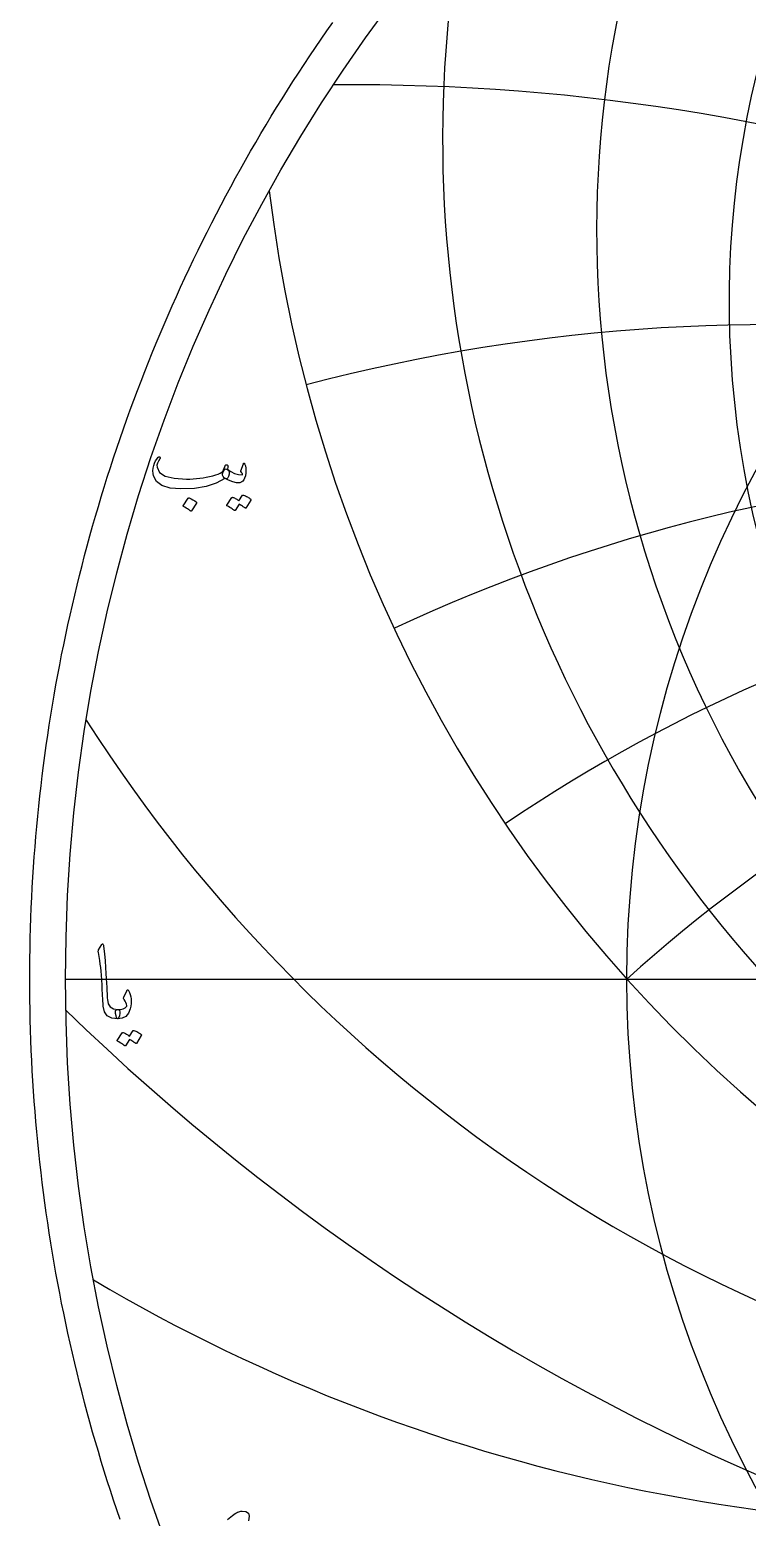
# Model space of a CAD drawing. Header units: millimetres. Extents: x -68 to 68, y -68 to 70.
# Drawn here: x -68.5 to -38.9, y -22.2 to 39.1 of the extents above; entities that cross this region are included whole.
import ezdxf

# ---------------------------------------------------------------- set-up
doc = ezdxf.new("R2010")
doc.units = ezdxf.units.MM
for name, color, linetype in [('CUT_OUTER', 1, 'Continuous'), ('ENGRAVE', 7, 'Continuous'), ('ENGRAVE_FINE', 8, 'Continuous'), ('TEXT', 5, 'Continuous')]:
    doc.layers.add(name, color=color, linetype=linetype)

msp = doc.modelspace()

# ---------------------------------------------------------------- linework, layer by layer
at = {"layer": 'CUT_OUTER'}
msp.add_lwpolyline([(-64.7505, -22.2756), (-64.8859, -21.8779), (-65.0189, -21.4794), (-65.1495, -21.08), (-65.2776, -20.6799), (-65.4033, -20.2789), (-65.5265, -19.8772), (-65.6472, -19.4748), (-65.7655, -19.0716), (-65.8813, -18.6677), (-65.9946, -18.2632), (-66.1054, -17.8579), (-66.2137, -17.4519), (-66.3196, -17.0453), (-66.4229, -16.6381), (-66.5237, -16.2302), (-66.6221, -15.8217), (-66.7179, -15.4126), (-66.8112, -15.003), (-66.902, -14.5927), (-66.9903, -14.182), (-67.076, -13.7706), (-67.1593, -13.3588), (-67.24, -12.9465), (-67.3181, -12.5337), (-67.3938, -12.1204), (-67.4669, -11.7066), (-67.5374, -11.2924), (-67.6055, -10.8778), (-67.6709, -10.4628), (-67.7339, -10.0474), (-67.7942, -9.6316), (-67.8521, -9.2154), (-67.9073, -8.7989), (-67.96, -8.3821), (-68.0102, -7.9649), (-68.0578, -7.5475), (-68.1028, -7.1297), (-68.1453, -6.7117), (-68.1852, -6.2935), (-68.2225, -5.875), (-68.2573, -5.4563), (-68.2895, -5.0373), (-68.3191, -4.6182), (-68.3461, -4.1989), (-68.3706, -3.7795), (-68.3925, -3.3599), (-68.4118, -2.9402), (-68.4286, -2.5204), (-68.4428, -2.1005), (-68.4544, -1.6805), (-68.4634, -1.2604), (-68.4698, -0.8403), (-68.4737, -0.4202), (-68.475, 0), (-68.4737, 0.4202), (-68.4698, 0.8403), (-68.4634, 1.2604), (-68.4544, 1.6805), (-68.4428, 2.1005), (-68.4286, 2.5204), (-68.4118, 2.9402), (-68.3925, 3.3599), (-68.3706, 3.7795), (-68.3461, 4.1989), (-68.3191, 4.6182), (-68.2895, 5.0373), (-68.2573, 5.4563), (-68.2225, 5.875), (-68.1852, 6.2935), (-68.1453, 6.7117), (-68.1028, 7.1297), (-68.0578, 7.5475), (-68.0102, 7.9649), (-67.96, 8.3821), (-67.9073, 8.7989), (-67.8521, 9.2154), (-67.7942, 9.6316), (-67.7339, 10.0474), (-67.6709, 10.4628), (-67.6055, 10.8778), (-67.5374, 11.2924), (-67.4669, 11.7066), (-67.3938, 12.1204), (-67.3181, 12.5337), (-67.24, 12.9465), (-67.1593, 13.3588), (-67.076, 13.7706), (-66.9903, 14.182), (-66.902, 14.5927), (-66.8112, 15.003), (-66.7179, 15.4126), (-66.6221, 15.8217), (-66.5237, 16.2302), (-66.4229, 16.6381), (-66.3196, 17.0453), (-66.2137, 17.4519), (-66.1054, 17.8579), (-65.9946, 18.2632), (-65.8813, 18.6677), (-65.7655, 19.0716), (-65.6472, 19.4748), (-65.5265, 19.8772), (-65.4033, 20.2789), (-65.2776, 20.6799), (-65.1495, 21.08), (-65.0189, 21.4794), (-64.8859, 21.8779), (-64.7505, 22.2756), (-64.6126, 22.6725), (-64.4722, 23.0685), (-64.3295, 23.4637), (-64.1843, 23.858), (-64.0367, 24.2513), (-63.8867, 24.6438), (-63.7343, 25.0354), (-63.5795, 25.4259), (-63.4222, 25.8156), (-63.2627, 26.2042), (-63.1007, 26.5919), (-62.9363, 26.9786), (-62.7696, 27.3643), (-62.6005, 27.7489), (-62.4291, 28.1325), (-62.2553, 28.515), (-62.0791, 28.8965), (-61.9007, 29.2768), (-61.7199, 29.6561), (-61.5367, 30.0342), (-61.3513, 30.4113), (-61.1635, 30.7871), (-60.9735, 31.1618), (-60.7811, 31.5354), (-60.5865, 31.9077), (-60.3896, 32.2789), (-60.1904, 32.6488), (-59.9889, 33.0175), (-59.7852, 33.385), (-59.5792, 33.7512), (-59.371, 34.1161), (-59.1605, 34.4798), (-58.9479, 34.8421), (-58.733, 35.2032), (-58.5159, 35.5629), (-58.2965, 35.9213), (-58.075, 36.2783), (-57.8513, 36.634), (-57.6255, 36.9882), (-57.3974, 37.3411), (-57.1672, 37.6926), (-56.9349, 38.0427), (-56.7004, 38.3913), (-56.4638, 38.7385), (-56.225, 39.0842), (-55.9841, 39.4285)], dxfattribs=at)
at = {"layer": 'ENGRAVE'}
msp.add_lwpolyline([(-67, 0), (0, 0)], dxfattribs=at)
for radius in [67, 43.8575]:
    msp.add_circle((0, 0), radius, dxfattribs=at)
for centre, radius, start, end in [((0, 27.8915), 39.6431, 104.652903, 270), ((0, 30.8566), 45.1068, 147.339419, 270), ((0, 34.6199), 51.4552, 169.605342, 270), ((0, 39.4895), 59.0161, 186.817711, 270), ((0, -48.7087), 65.544, 90, 132), ((0, -48.7087), 65.544, 90, 132), ((-12.1034, 45.1706), 64.1121, 212.551282, 260.88684), ((-28.9141, 50.0808), 72.5782, 239.415548, 278.083995)]:
    msp.add_arc(centre, radius, start, end, dxfattribs=at)
at = {"layer": 'ENGRAVE_FINE'}
for centre, radius, start, end in [((-78.1123, -48.7087), 101.9683, 40, 71.93986), ((-78.1123, -48.7087), 101.9683, 40, 71.93986), ((-54.9979, -48.7087), 85.5616, 50, 90.642678), ((-54.9979, -48.7087), 85.5616, 50, 90.642678), ((-37.8418, -48.7087), 75.6837, 60, 104.724148), ((-37.8418, -48.7087), 75.6837, 60, 104.724148), ((-23.8561, -48.7087), 69.7505, 70, 115.099318), ((-23.8561, -48.7087), 69.7505, 70, 115.099318), ((-11.5572, -48.7087), 66.5551, 80, 124.098899), ((-11.5572, -48.7087), 66.5551, 80, 124.098899), ((0, 67.5985), 96.0799, 225.796451, 270)]:
    msp.add_arc(centre, radius, start, end, dxfattribs=at)
at = {"layer": 'TEXT'}
for points in [[(-60.3285, 21.0027), (-60.3244, 21.0006), (-60.3205, 20.9984), (-60.317, 20.9963), (-60.3136, 20.9942), (-60.3103, 20.9918), (-60.3067, 20.9888), (-60.3029, 20.9854), (-60.2987, 20.9814), (-60.2644, 20.9409), (-60.2508, 20.8835), (-60.258, 20.8089), (-60.286, 20.7174), (-60.3118, 20.6618), (-60.3381, 20.6269), (-60.365, 20.6128), (-60.3924, 20.6195), (-60.4062, 20.6261), (-60.418, 20.629), (-60.4275, 20.6282), (-60.435, 20.6237), (-60.7841, 20.4326), (-61.2014, 20.298), (-61.6869, 20.2197), (-62.2404, 20.1979), (-62.688, 20.2362), (-63.026, 20.3384), (-63.2544, 20.5045), (-63.373, 20.7344), (-63.3914, 20.843), (-63.3954, 20.9516), (-63.385, 21.0602), (-63.3603, 21.1687), (-63.3265, 21.2648), (-63.2847, 21.3529), (-63.2349, 21.433), (-63.1772, 21.5051), (-63.1663, 21.5142), (-63.1548, 21.52), (-63.1428, 21.5227), (-63.1303, 21.5222), (-63.1186, 21.5171), (-63.109, 21.5105), (-63.1016, 21.5022), (-63.0963, 21.4924), (-63.0939, 21.4828), (-63.0952, 21.4711), (-63.1003, 21.4572), (-63.109, 21.4413), (-63.1708, 21.3508), (-63.2112, 21.2624), (-63.2304, 21.1762), (-63.2283, 21.0921), (-63.1271, 20.8813), (-62.8919, 20.7302), (-62.5225, 20.6386), (-62.019, 20.6067), (-61.8807, 20.6088), (-61.7427, 20.6152), (-61.605, 20.6258), (-61.4676, 20.6407), (-61.3312, 20.6599), (-61.1966, 20.6833), (-61.064, 20.711), (-60.9332, 20.7429), (-60.8062, 20.7791), (-60.7022, 20.8153), (-60.621, 20.8515), (-60.5627, 20.8877), (-60.5402, 20.9069), (-60.5196, 20.9303), (-60.5009, 20.958), (-60.484, 20.9899), (-60.4681, 21.0256), (-60.4525, 21.0644), (-60.4372, 21.1065), (-60.4222, 21.1517), (-60.4164, 21.1656), (-60.4073, 21.1773), (-60.3951, 21.1868), (-60.3796, 21.1943), (-60.3631, 21.1983), (-60.3477, 21.1975), (-60.3333, 21.1919), (-60.32, 21.1815), (-60.3094, 21.1671), (-60.303, 21.1496), (-60.3009, 21.1288), (-60.303, 21.1049)], [(-60.4563, 20.662), (-60.5026, 20.7059), (-60.5265, 20.761), (-60.5281, 20.8273), (-60.5074, 20.9047), (-60.4624, 20.9742), (-60.4211, 21.0165), (-60.3836, 21.0317), (-60.3498, 21.0197), (-60.1901, 20.9141), (-60.0305, 20.8398), (-59.8708, 20.797), (-59.7111, 20.7855), (-59.7055, 20.7866), (-59.7015, 20.7898), (-59.6991, 20.7951), (-59.6983, 20.8026), (-59.7023, 20.8167), (-59.7143, 20.8377), (-59.7343, 20.8656), (-59.7622, 20.9005), (-59.7675, 20.9111), (-59.7707, 20.9218), (-59.7718, 20.9324), (-59.7707, 20.9431), (-59.6685, 21.2369), (-59.6637, 21.2481), (-59.6579, 21.256), (-59.651, 21.2608), (-59.643, 21.2624), (-59.635, 21.2611), (-59.6281, 21.2571), (-59.6222, 21.2504), (-59.6174, 21.2411), (-59.5855, 21.1456), (-59.5663, 21.0506), (-59.56, 20.9561), (-59.5663, 20.8622), (-59.5871, 20.7453), (-59.6153, 20.6503), (-59.651, 20.5771), (-59.6941, 20.5258), (-59.7268, 20.4976), (-59.7569, 20.4768), (-59.7843, 20.4635), (-59.809, 20.4576), (-59.9517, 20.4545), (-60.1071, 20.4875), (-60.2753, 20.5566), (-60.4563, 20.662)], [(-61.9423, 19.8189), (-61.937, 19.8243), (-61.9296, 19.8275), (-61.92, 19.8285), (-61.9083, 19.8275), (-61.8255, 19.7939), (-61.7475, 19.7529), (-61.6743, 19.7045), (-61.606, 19.6486), (-61.5993, 19.6401), (-61.5964, 19.6316), (-61.5972, 19.6231), (-61.6017, 19.6146), (-61.8018, 19.2909), (-61.8093, 19.2832), (-61.8189, 19.2814), (-61.8306, 19.2854), (-61.8444, 19.2952), (-61.8564, 19.3037), (-61.8753, 19.3165), (-61.9011, 19.3335), (-61.9338, 19.3548), (-61.974, 19.3804), (-62.0222, 19.4102), (-62.0783, 19.4442), (-62.1425, 19.4826), (-62.151, 19.4889), (-62.1552, 19.4953), (-62.1552, 19.5017), (-62.151, 19.5081)], [(-59.6983, 19.9382), (-59.693, 19.9435), (-59.6856, 19.9467), (-59.676, 19.9477), (-59.6643, 19.9467), (-59.6224, 19.931), (-59.5818, 19.9137), (-59.5425, 19.8948), (-59.5046, 19.8743), (-59.4677, 19.8519), (-59.4317, 19.8275), (-59.3964, 19.8008), (-59.362, 19.7721), (-59.3553, 19.7633), (-59.3524, 19.754), (-59.3532, 19.7442), (-59.3577, 19.7338), (-59.5621, 19.4102), (-59.5677, 19.4059), (-59.5759, 19.4059), (-59.5868, 19.4102), (-59.6004, 19.4187), (-59.6097, 19.4265), (-59.6249, 19.4373), (-59.6459, 19.451), (-59.6728, 19.4676), (-59.7058, 19.4875), (-59.7452, 19.5108), (-59.791, 19.5375), (-59.8431, 19.5677), (-60.0049, 19.3165), (-60.0124, 19.3088), (-60.022, 19.3069), (-60.0337, 19.3109), (-60.0475, 19.3207), (-60.0595, 19.3293), (-60.0784, 19.342), (-60.1042, 19.3591), (-60.1369, 19.3804), (-60.1771, 19.4059), (-60.2253, 19.4357), (-60.2814, 19.4698), (-60.3456, 19.5081), (-60.3522, 19.5145), (-60.3551, 19.5209), (-60.3543, 19.5273), (-60.3498, 19.5336), (-60.1412, 19.8445), (-60.1359, 19.8498), (-60.1284, 19.853), (-60.1188, 19.8541), (-60.1071, 19.853), (-60.0715, 19.8414), (-60.0369, 19.828), (-60.0033, 19.8127), (-59.9709, 19.7955), (-59.9395, 19.7768), (-59.9091, 19.7567), (-59.8798, 19.7352), (-59.8516, 19.7125)], [(-65.4975, 1.4249), (-65.4893, 1.4377), (-65.4815, 1.4462), (-65.4743, 1.4505), (-65.4677, 1.4505), (-65.4576, 1.4449), (-65.4485, 1.4281), (-65.4406, 1.4002), (-65.4336, 1.361), (-65.3985, 1.043), (-65.3698, 0.7489), (-65.3474, 0.4788), (-65.3314, 0.2327), (-65.3212, 0.0222), (-65.3117, -0.1665), (-65.3031, -0.3334), (-65.2952, -0.4784), (-65.2885, -0.6017), (-65.283, -0.7031), (-65.2789, -0.7826), (-65.2761, -0.8404), (-65.2383, -1.0134), (-65.1547, -1.1406), (-65.0254, -1.222), (-64.8503, -1.2577), (-64.8016, -1.2704), (-64.7704, -1.3002), (-64.7569, -1.3471), (-64.7609, -1.411), (-64.7808, -1.5116), (-64.8024, -1.5834), (-64.8255, -1.6265), (-64.8503, -1.6409), (-65.0967, -1.6084), (-65.2782, -1.511), (-65.3948, -1.3487), (-65.4464, -1.1214), (-65.4545, -1.0127), (-65.4618, -0.9037), (-65.4684, -0.7945), (-65.4741, -0.685), (-65.4793, -0.5752), (-65.4842, -0.4651), (-65.4889, -0.3548), (-65.4932, -0.2442), (-65.5012, -0.0333), (-65.5124, 0.1565), (-65.5268, 0.3254), (-65.5443, 0.4732), (-65.5651, 0.6152), (-65.5891, 0.7665), (-65.6162, 0.9271), (-65.6465, 1.097), (-65.6505, 1.1277), (-65.6497, 1.1556), (-65.6441, 1.1809), (-65.6338, 1.2035)], [(-64.5948, -0.7424), (-64.4756, -0.4784), (-64.458, -0.4494), (-64.4394, -0.4391), (-64.4197, -0.4473), (-64.3989, -0.4742), (-64.3606, -0.5547), (-64.3308, -0.6386), (-64.3095, -0.7261), (-64.2967, -0.817), (-64.2927, -0.9118), (-64.2978, -1.0112), (-64.3119, -1.1152), (-64.3351, -1.2236), (-64.4056, -1.4062), (-64.515, -1.5366), (-64.6632, -1.6148), (-64.8503, -1.6409), (-64.8718, -1.6273), (-64.8939, -1.5866), (-64.9165, -1.5187), (-64.9397, -1.4237), (-64.9463, -1.3729), (-64.945, -1.3311), (-64.9357, -1.2984), (-64.9184, -1.2747), (-64.9046, -1.2656), (-64.8886, -1.2598), (-64.8705, -1.2571), (-64.8503, -1.2577), (-64.7324, -1.2539), (-64.6299, -1.23), (-64.5429, -1.1858), (-64.4713, -1.1214), (-64.4681, -1.1163), (-64.4671, -1.1097), (-64.4681, -1.1014), (-64.4713, -1.0916), (-64.4881, -1.0315), (-64.5128, -0.9702), (-64.5456, -0.908), (-64.5863, -0.8446), (-64.5996, -0.8207), (-64.6054, -0.7957), (-64.6038, -0.7696), (-64.5948, -0.7424)], [(-64.2158, -2.1221), (-64.2105, -2.1167), (-64.2031, -2.1135), (-64.1935, -2.1125), (-64.1818, -2.1135), (-64.1398, -2.1292), (-64.0993, -2.1465), (-64.06, -2.1654), (-64.0221, -2.1859), (-63.9852, -2.2083), (-63.9492, -2.2328), (-63.9139, -2.2594), (-63.8794, -2.2881), (-63.8728, -2.2969), (-63.8699, -2.3062), (-63.8707, -2.3161), (-63.8752, -2.3264), (-64.0796, -2.6501), (-64.0852, -2.6543), (-64.0934, -2.6543), (-64.1043, -2.6501), (-64.1179, -2.6415), (-64.1272, -2.6337), (-64.1424, -2.6229), (-64.1634, -2.6092), (-64.1903, -2.5926), (-64.2233, -2.5727), (-64.2627, -2.5495), (-64.3084, -2.5227), (-64.3606, -2.4925), (-64.5224, -2.7437), (-64.5299, -2.7514), (-64.5394, -2.7533), (-64.5511, -2.7493), (-64.565, -2.7395), (-64.577, -2.731), (-64.5959, -2.7182), (-64.6217, -2.7011), (-64.6544, -2.6799), (-64.6946, -2.6543), (-64.7428, -2.6245), (-64.7989, -2.5904), (-64.8631, -2.5521), (-64.8697, -2.5457), (-64.8726, -2.5393), (-64.8718, -2.533), (-64.8673, -2.5266), (-64.6587, -2.2157), (-64.6533, -2.2104), (-64.6459, -2.2072), (-64.6363, -2.2061), (-64.6246, -2.2072), (-64.5889, -2.2188), (-64.5543, -2.2322), (-64.5208, -2.2475), (-64.4883, -2.2647), (-64.4569, -2.2835), (-64.4266, -2.3036), (-64.3973, -2.325), (-64.3691, -2.3477)]]:
    msp.add_lwpolyline(points, close=True, dxfattribs=at)
msp.add_lwpolyline([(-60.3175, -22.27), (-60.1123, -22.1016), (-60.0577, -22.0616), (-60.0048, -22.027), (-59.9534, -21.9978), (-59.9037, -21.9738), (-59.8558, -21.9549), (-59.81, -21.9408), (-59.7663, -21.9315), (-59.7248, -21.927), (-59.5625, -21.9421), (-59.4629, -22.0132), (-59.4262, -22.1401), (-59.4523, -22.323)], dxfattribs=at)

doc.saveas('drawing.dxf')
